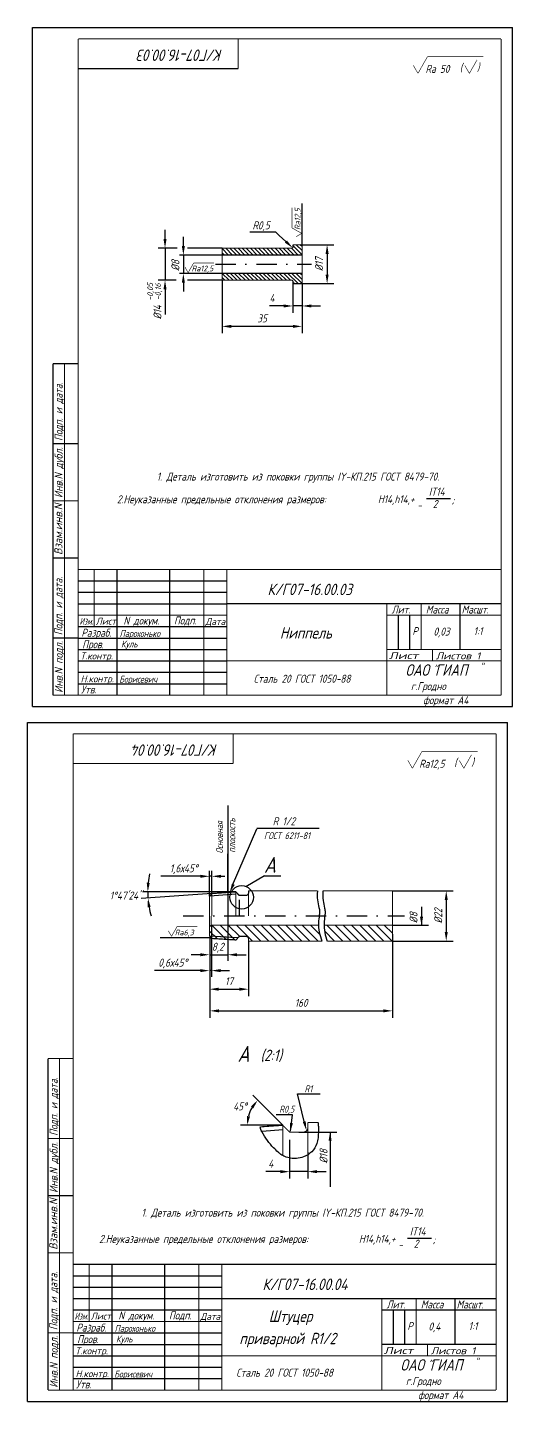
# Model space of a CAD drawing. Extents: x 143 to 1410, y 455 to 1060.
# Drawn here: x 752 to 964, y 459 to 1060 of the extents above; entities that cross this region are included whole.
import ezdxf
from ezdxf.enums import TextEntityAlignment as Align

# ---------------------------------------------------------------- set-up
doc = ezdxf.new("R2010")
doc.units = 0
doc.header["$LTSCALE"] = 0.7
doc.header["$MEASUREMENT"] = 0
doc.linetypes.add('DASHDOT', pattern=[25.4, 12.7, -6.35, 0, -6.35])
doc.layers.get('0').update_dxf_attribs({"linetype": 'CONTINUOUS'})
doc.layers.get('DEFPOINTS').update_dxf_attribs({"linetype": 'CONTINUOUS'})
doc.styles.add('ROMANC', font='romanc', dxfattribs={"width": 0.8, "oblique": 15, "height": 3.5})
doc.dimstyles.get("Standard").update_dxf_attribs({"dimtxt": 0.18, "dimasz": 0.18, "dimexe": 0.18, "dimexo": 0.0625, "dimgap": 0.09, "dimtad": 0, "dimtih": 1, "dimtoh": 1, "dimdec": 4, "dimzin": 0, "dimdsep": 46, "dimtxsty": 'Standard', "dimcen": 0.09, "dimadec": 0, "dimazin": 0, "dimtfac": 1, "dimtdec": 4, "dimtofl": 0, "dimtmove": 0, "dimatfit": 3, "dimfxl": 0, "dimtolj": 1, "dimtzin": 0, "dimarcsym": 0})

# ---------------------------------------------------------------- blocks, each defined once
blk = doc.blocks.new('*D6')
at = {"color": 0, "linetype": 'ByBlock'}
for p, q in [((1129.18, 682.01), (1155.7, 682.01)), ((1152.7, 678.01), (1152.7, 664.01)), ((1129.18, 660.01), (1155.7, 660.01))]:
    blk.add_line(p, q, dxfattribs=at)
for points in [[(1152.04, 678.01), (1153.37, 678.01), (1152.7, 682.01)], [(1152.04, 664.01), (1153.37, 664.01), (1152.7, 660.01)]]:
    blk.add_solid(points, dxfattribs=at)
at = {"layer": 'DEFPOINTS', "color": 0, "linetype": 'ByBlock'}
for p in [(1129.18, 682.01), (1129.18, 660.01), (1152.7, 660.01)]:
    blk.add_point(p, dxfattribs=at)
at = {"color": 0, "linetype": 'ByBlock', "style": 'ROMANC', "oblique": 15, "width": 0.8}
blk.add_text('%%C22', height=3.5, rotation=90, dxfattribs=at).set_placement((1149.2, 671.01), align=Align.MIDDLE_CENTER)

msp = doc.modelspace()

# ---------------------------------------------------------------- linework, layer by layer
for p, q in [((754.16703, 762.55342), (754.16703, 1059.55342)), ((754.16703, 1059.55342), (964.16703, 1059.55342)), ((964.16703, 762.55342), (964.16703, 1059.55342)), ((872.111, 964.528), (872.111, 982.51)), ((860.59732, 970.02), (849.188, 970.02)), ((868.111, 964.528), (868.111, 963.528)), ((868.111, 948.528), (868.111, 947.528)), ((926.52024, 853.60241), (937.01151, 853.60241)), ((914.16703, 802.55342), (914.16703, 787.55342)), ((919.16703, 802.55342), (919.16703, 787.55342)), ((754.16703, 762.55342), (964.16703, 762.55342)), ((754.16703, 762.55342), (964.16703, 762.55342)), ((751.97503, 458.67042), (751.97503, 755.67042)), ((751.97503, 755.67042), (961.97503, 755.67042)), ((961.97503, 458.67042), (961.97503, 755.67042)), ((839.64, 719.316), (839.64, 651.391)), ((841.70309, 684.43545), (852.27756, 709.17716)), ((879.631, 709.257), (852.297, 709.257)), ((855.641, 688.605), (847.482, 683.764)), ((855.649, 688.566), (862.797, 688.566)), ((843.14, 681.511), (802.635, 681.511)), ((832.64624, 680.79352), (831.64, 679.63836)), ((843.24502, 680.52139), (831.71734, 679.72715)), ((843.19015, 680.51761), (831.71734, 679.72715)), ((841.2268, 680.38234), (831.71734, 679.72715)), ((842.1557, 681.44871), (832.64624, 680.79352)), ((844.64, 680.011), (843.117, 681.534)), ((844.64, 680.011), (844.64, 679.958)), ((846.64, 680.011), (844.84711, 680.011)), ((848.64, 682.011), (848.64, 681.011)), ((832.609, 661.42), (810.011, 661.42)), ((843.20318, 661.4947), (831.72549, 662.21065)), ((843.20318, 661.4947), (831.72549, 662.21065)), ((844.06965, 661.44065), (831.72549, 662.21065)), ((841.239, 661.61722), (831.72549, 662.21065)), ((832.66129, 661.15033), (831.72549, 662.21065)), ((842.1748, 660.5569), (832.66129, 661.15033)), ((844.64, 662.011), (843.117, 660.488)), ((847.64, 662.011), (844.84711, 662.011)), ((846.64, 662.011), (844.84711, 662.011)), ((870.061, 593.29), (880.006, 593.29)), ((873.05283, 581.06926), (870.061, 593.29)), ((867.915, 584.037), (860.714, 584.037)), ((867.058, 576.841), (867.915, 584.037)), ((863.78642, 577.47012), (854.46707, 576.8143)), ((918.20024, 530.14241), (928.69151, 530.14241)), ((911.97503, 498.67042), (911.97503, 483.67042)), ((916.97503, 498.67042), (916.97503, 483.67042)), ((751.97503, 458.67042), (961.97503, 458.67042)), ((751.97503, 458.67042), (961.97503, 458.67042))]:
    msp.add_line(p, q)
at = {"color": 0, "linetype": 'ByBlock'}
for p, q in [((812.143, 967.028), (812.143, 971.028)), ((820.171, 964.028), (820.171, 968.028)), ((862.10696, 968.62265), (860.59732, 970.02)), ((865.04245, 965.9055), (862.10696, 968.62265)), ((817.47, 963.028), (809.143, 963.028)), ((812.143, 963.028), (812.143, 949.028)), ((837.111, 963.028), (821.993, 963.028)), ((872.111, 964.528), (886.054, 964.528)), ((837.111, 960.028), (818.456, 960.028)), ((820.171, 960.028), (820.171, 952.028)), ((883.054, 960.528), (883.054, 951.528)), ((837.14047, 952.028), (818.456, 952.028)), ((816.955, 949.028), (809.143, 949.028)), ((812.143, 945.028), (812.143, 941.028)), ((820.171, 948.028), (820.171, 944.028)), ((837.111, 949.028), (821.993, 949.028)), ((837.111, 949.028), (837.111, 925.833)), ((868.111, 947.528), (868.111, 934.763)), ((872.111, 947.528), (886.054, 947.528)), ((872.111, 947.528), (872.111, 934.763)), ((872.111, 947.528), (872.111, 925.833)), ((812.143, 941.028), (812.143, 933.9965)), ((860.111, 937.763), (857.87446, 937.763)), ((864.111, 937.763), (860.111, 937.763)), ((872.111, 937.763), (868.111, 937.763)), ((876.111, 937.763), (880.111, 937.763)), ((868.111, 928.833), (841.111, 928.833)), ((839.64, 681.27538), (839.64, 698.151)), ((823.64, 688.357), (810.327, 688.357)), ((827.64, 688.357), (823.64, 688.357)), ((831.64, 679.63836), (831.64, 690.747)), ((831.64, 679.63836), (831.64, 689.608)), ((832.64, 688.357), (831.64, 688.357)), ((832.64, 680.78635), (832.64, 690.747)), ((836.64, 688.357), (838.295, 688.357)), ((832.64624, 680.79352), (801.69502, 678.66103)), ((924.359, 675.011), (924.359, 667.011)), ((832.42329, 667.011), (832.42329, 644.395)), ((911.64, 667.011), (927.359, 667.011)), ((831.72549, 662.21065), (831.72549, 626.515)), ((911.64, 663.011), (911.64, 647.868)), ((848.64, 660.011), (848.64, 635.986)), ((827.64, 654.046), (823.64, 654.046)), ((831.64, 654.046), (839.64, 654.046)), ((843.64, 654.046), (847.64, 654.046)), ((911.64, 652.916), (911.64, 626.515)), ((823.64, 647.105), (807.55195, 647.105)), ((827.64, 647.105), (823.64, 647.105)), ((832.42329, 647.105), (831.64, 647.105)), ((836.42329, 647.105), (840.42329, 647.105)), ((835.64, 638.986), (844.64, 638.986)), ((835.72549, 629.515), (907.64, 629.515)), ((863.663, 579.47), (850.55478, 592.57822)), ((863.663, 579.47), (845.12518, 579.47)), ((870.663, 576.47), (887.376, 576.47)), ((884.376, 576.47), (884.376, 559.76247)), ((884.376, 576.47), (884.376, 567.76247)), ((866.663, 567.21637), (866.663, 556.197)), ((874.637, 567.76247), (874.637, 556.197)), ((858.663, 559.197), (856.20445, 559.197)), ((862.663, 559.197), (858.663, 559.197)), ((874.637, 559.197), (866.663, 559.197)), ((878.637, 559.197), (882.637, 559.197)), ((884.376, 559.76247), (884.376, 552.59828))]:
    msp.add_line(p, q, dxfattribs=at)
at = {"color": 0}
for p, q in [((839.91678, 960.028), (837.111, 962.83378)), ((841.71283, 960.028), (838.71283, 963.028)), ((843.50888, 960.028), (840.50888, 963.028)), ((845.30493, 960.028), (842.30493, 963.028)), ((847.10098, 960.028), (844.10098, 963.028)), ((848.89703, 960.028), (845.89703, 963.028)), ((850.69308, 960.028), (847.69308, 963.028)), ((852.48914, 960.028), (849.48914, 963.028)), ((854.28519, 960.028), (851.28519, 963.028)), ((856.08124, 960.028), (853.08124, 963.028)), ((857.87729, 960.028), (854.87729, 963.028)), ((859.67334, 960.028), (856.67334, 963.028)), ((861.46939, 960.028), (858.46939, 963.028)), ((863.26544, 960.028), (860.26544, 963.028)), ((865.06149, 960.028), (862.06149, 963.028)), ((866.85755, 960.028), (863.85755, 963.028)), ((868.6536, 960.028), (865.6536, 963.028)), ((870.44965, 960.028), (867.44965, 963.028)), ((872.111, 960.1627), (868.111, 964.1627)), ((872.111, 961.95875), (869.54175, 964.528)), ((872.111, 963.7548), (871.3378, 964.528)), ((838.12073, 960.028), (837.111, 961.03773)), ((838.34442, 949.028), (837.111, 950.26142)), ((840.14047, 949.028), (837.14047, 952.028)), ((841.93652, 949.028), (838.93652, 952.028)), ((843.73257, 949.028), (840.73257, 952.028)), ((845.52862, 949.028), (842.52862, 952.028)), ((847.32467, 949.028), (844.32467, 952.028)), ((849.12073, 949.028), (846.12073, 952.028)), ((850.91678, 949.028), (847.91678, 952.028)), ((852.71283, 949.028), (849.71283, 952.028)), ((854.50888, 949.028), (851.50888, 952.028)), ((856.30493, 949.028), (853.30493, 952.028)), ((858.10098, 949.028), (855.10098, 952.028)), ((859.89703, 949.028), (856.89703, 952.028)), ((861.69308, 949.028), (858.69308, 952.028)), ((863.48914, 949.028), (860.48914, 952.028)), ((865.28519, 949.028), (862.28519, 952.028)), ((867.08124, 949.028), (864.08124, 952.028)), ((870.37729, 947.528), (865.87729, 952.028)), ((872.111, 947.59034), (867.67334, 952.028)), ((872.111, 949.38639), (869.46939, 952.028)), ((872.111, 951.18244), (871.26544, 952.028)), ((868.58124, 947.528), (868.111, 947.99824)), ((838.89778, 660.76132), (832.6481, 667.011)), ((839.64, 663.6112), (836.2402, 667.011)), ((844.8323, 662.011), (839.8323, 667.011)), ((850.42441, 660.011), (843.42441, 667.011)), ((854.01651, 660.011), (847.01651, 667.011)), ((857.60861, 660.011), (850.60861, 667.011)), ((861.20071, 660.011), (854.20071, 667.011)), ((864.79282, 660.011), (857.79282, 667.011)), ((868.38492, 660.011), (861.38492, 667.011)), ((871.97702, 660.011), (864.97702, 667.011)), ((875.56912, 660.011), (868.56912, 667.011)), ((879.16123, 660.011), (872.16123, 667.011)), ((879.85757, 662.90676), (875.75333, 667.011)), ((889.93753, 660.011), (882.93753, 667.011)), ((893.52964, 660.011), (886.52964, 667.011)), ((897.12174, 660.011), (890.12174, 667.011)), ((900.71384, 660.011), (893.71384, 667.011)), ((904.30594, 660.011), (897.30594, 667.011)), ((907.89805, 660.011), (900.89805, 667.011)), ((911.49015, 660.011), (904.49015, 667.011)), ((911.64, 663.45325), (908.08225, 667.011)), ((835.06671, 661.00029), (831.64, 664.427)), ((842.72886, 660.52234), (839.64, 663.6112)), ((886.34543, 660.011), (881.89975, 664.45668))]:
    msp.add_line(p, q, dxfattribs=at)
at = {"linetype": 'DASHDOT'}
for p, q in [((834.228, 956.028), (876.269, 956.028)), ((820.157, 671.011), (916.974, 671.011))]:
    msp.add_line(p, q, dxfattribs=at)
at = {"linetype": 'Continuous'}
for p, q in [((774.16703, 817.55342), (839.16703, 817.55342)), ((774.16703, 812.55342), (839.16703, 812.55342)), ((774.16703, 807.55342), (839.16703, 807.55342)), ((774.16703, 792.55342), (839.16703, 792.55342)), ((774.16703, 787.55342), (839.16703, 787.55342)), ((774.16703, 782.55342), (839.16703, 782.55342)), ((774.16703, 777.55342), (839.16703, 777.55342)), ((774.16703, 772.55342), (839.16703, 772.55342)), ((771.97503, 513.67042), (836.97503, 513.67042)), ((771.97503, 508.67042), (836.97503, 508.67042)), ((771.97503, 503.67042), (836.97503, 503.67042)), ((771.97503, 488.67042), (836.97503, 488.67042)), ((771.97503, 483.67042), (836.97503, 483.67042)), ((771.97503, 478.67042), (836.97503, 478.67042)), ((771.97503, 473.67042), (836.97503, 473.67042)), ((771.97503, 468.67042), (836.97503, 468.67042))]:
    msp.add_line(p, q, dxfattribs=at)
for points, const_width in [([(774.16703, 767.55342), (774.16703, 1054.55342)], 0.5), ([(774.16703, 1054.55342), (959.16703, 1054.55342)], 0.5), ([(844.14798, 1041.55342), (844.14798, 1054.55342)], 0.5), ([(959.16703, 767.55342), (959.16703, 1054.55342)], 0.5), ([(922.80573, 1039.48143), (926.97128, 1046.821)], 0.25), ([(926.97128, 1046.821), (951.332, 1046.821)], 0.3), ([(774.14798, 1041.55342), (844.14798, 1041.55342)], 0.5), ([(920.7721, 1042.98143), (922.80573, 1039.48143)], 0.25), ([(943.2601, 1042.98143), (945.29373, 1039.48143)], 0.25), ([(945.29373, 1039.48143), (948.63295, 1045.36503)], 0.25), ([(867.708, 971.90199), (867.708, 980.77458)], 0.3), ([(871.95657, 969.49073), (867.708, 971.90199)], 0.25), ([(869.543, 968.08836), (871.95657, 969.49073)], 0.25), ([(837.111, 963.028), (837.111, 949.028)], 0.5), ([(837.111, 963.028), (867.611, 963.028)], 0.5), ([(868.111, 964.528), (872.111, 964.528)], 0.5), ([(868.111, 964.528), (868.111, 963.528)], 0.5), ([(872.111, 964.528), (872.111, 947.528)], 0.5), ([(822.27673, 952.33143), (824.68799, 956.58)], 0.25), ([(824.68799, 956.58), (833.56058, 956.58)], 0.3), ([(837.111, 960.028), (872.111, 960.028)], 0.5), ([(820.87436, 954.745), (822.27673, 952.33143)], 0.25), ([(837.111, 952.028), (872.111, 952.028)], 0.5), ([(837.111, 949.028), (867.611, 949.028)], 0.5), ([(868.111, 948.528), (868.111, 947.528)], 0.5), ([(868.111, 947.528), (872.111, 947.528)], 0.5), ([(763.16703, 767.55342), (763.16703, 912.55342)], 0.5), ([(763.16703, 912.55342), (774.16703, 912.55342)], 0.5), ([(768.16703, 767.55342), (768.16703, 912.55342)], 0.5), ([(763.16703, 877.55342), (774.16703, 877.55342)], 0.5), ([(763.16703, 852.55342), (774.16703, 852.55342)], 0.5), ([(763.16703, 827.55342), (774.16703, 827.55342)], 0.5), ([(774.16703, 822.55342), (774.16703, 767.55342)], 0.5), ([(781.16703, 822.55342), (781.16703, 797.55342)], 0.5), ([(791.16703, 822.55342), (791.16703, 767.55342)], 0.5), ([(814.16703, 822.55342), (814.16703, 767.55342)], 0.5), ([(829.16703, 822.55342), (829.16703, 767.55342)], 0.5), ([(839.16703, 822.55342), (839.16703, 767.55342)], 0.5), ([(909.16703, 807.55342), (909.16703, 767.55342)], 0.5), ([(924.16703, 807.55342), (924.16703, 787.55342)], 0.5), ([(941.16703, 807.55342), (941.16703, 787.55342)], 0.5), ([(763.16703, 792.55342), (774.16703, 792.55342)], 0.5), ([(929.16703, 787.55342), (929.16703, 782.55342)], 0.5), ([(839.16703, 782.55342), (959.16703, 782.55342)], 0.5), ([(839.16703, 782.55342), (959.444, 782.55342)], 0.5), ([(763.16703, 767.55342), (959.16703, 767.55342)], 0.5), ([(763.16703, 767.55342), (959.16703, 767.55342)], 0.5), ([(774.16703, 767.55342), (959.16703, 767.55342)], 0.5), ([(771.97503, 463.67042), (771.97503, 750.67042)], 0.5), ([(771.97503, 750.67042), (956.97503, 750.67042)], 0.5), ([(841.95598, 737.67042), (841.95598, 750.67042)], 0.5), ([(956.97503, 463.67042), (956.97503, 750.67042)], 0.5), ([(918.3361, 739.09843), (920.36973, 735.59843)], 0.25), ([(920.36973, 735.59843), (924.53528, 742.938)], 0.25), ([(924.53528, 742.938), (948.896, 742.938)], 0.3), ([(940.8241, 739.09843), (942.85773, 735.59843)], 0.25), ([(942.85773, 735.59843), (946.19695, 741.48203)], 0.25), ([(771.95598, 737.67042), (841.95598, 737.67042)], 0.5), ([(832.64624, 680.79352), (831.64, 679.63836)], 0.5), ([(831.64, 679.63836), (831.64, 662.30751)], 0.5), ([(832.64, 680.78635), (832.64, 671.021)], 0.5), ([(843.12141, 681.51525), (832.64624, 680.79352)], 0.5), ([(843.14, 681.511), (843.14, 671.011)], 0.5), ([(844.49355, 680.15745), (843.14, 681.511)], 0.5), ([(847.64, 680.011), (844.64, 680.011)], 0.5), ([(848.64, 671.011), (848.64, 682.011)], 0.5), ([(911.64, 682.011), (911.64, 660.011)], 0.5), ([(844.64, 678.128), (844.64, 671.011)], 0.5), ([(832.34, 667.011), (831.64, 666.311)], 0.5), ([(832.34, 671.011), (832.34, 667.011)], 0.5), ([(813.60436, 664.518), (815.00673, 662.10443)], 0.25), ([(815.00673, 662.10443), (817.41799, 666.353)], 0.25), ([(817.41799, 666.353), (826.29058, 666.353)], 0.3), ([(832.66129, 661.15033), (831.64, 662.30751)], 0.5), ([(832.66129, 661.15033), (831.72549, 662.21065)], 0.5), ([(843.14092, 660.49664), (832.66129, 661.15033)], 0.5), ([(843.14092, 660.49664), (832.66129, 661.15033)], 0.5), ([(844.49355, 661.86455), (843.14, 660.511)], 0.5), ([(844.49355, 661.86455), (843.14, 660.511)], 0.5), ([(847.64, 662.011), (844.64, 662.011)], 0.5), ([(848.64, 660.011), (848.64, 661.011)], 0.5), ([(760.97503, 463.67042), (760.97503, 608.67042)], 0.5), ([(760.97503, 608.67042), (771.97503, 608.67042)], 0.5), ([(765.97503, 463.67042), (765.97503, 608.67042)], 0.5), ([(863.64602, 579.46519), (853.79339, 578.77184)], 0.5), ([(863.663, 579.47), (863.663, 566.2243)], 0.5), ([(866.37011, 576.76289), (863.663, 579.47)], 0.5), ([(879.07349, 580.718), (874.637, 580.718)], 0.5), ([(760.97503, 573.67042), (771.97503, 573.67042)], 0.5), ([(866.663, 573.21911), (866.663, 565.14953)], 0.5), ([(872.637, 576.47), (867.07721, 576.47)], 0.5), ([(760.97503, 548.67042), (771.97503, 548.67042)], 0.5), ([(760.97503, 523.67042), (771.97503, 523.67042)], 0.5), ([(771.97503, 518.67042), (771.97503, 463.67042)], 0.5), ([(778.97503, 518.67042), (778.97503, 493.67042)], 0.5), ([(788.97503, 518.67042), (788.97503, 463.67042)], 0.5), ([(811.97503, 518.67042), (811.97503, 463.67042)], 0.5), ([(826.97503, 518.67042), (826.97503, 463.67042)], 0.5), ([(836.97503, 518.67042), (836.97503, 463.67042)], 0.5), ([(906.97503, 503.67042), (906.97503, 463.67042)], 0.5), ([(921.97503, 503.67042), (921.97503, 483.67042)], 0.5), ([(938.97503, 503.67042), (938.97503, 483.67042)], 0.5), ([(760.97503, 488.67042), (771.97503, 488.67042)], 0.5), ([(926.97503, 483.67042), (926.97503, 478.67042)], 0.5), ([(836.97503, 478.67042), (956.97503, 478.67042)], 0.5), ([(836.97503, 478.67042), (957.252, 478.67042)], 0.5), ([(760.97503, 463.67042), (956.97503, 463.67042)], 0.5), ([(760.97503, 463.67042), (956.97503, 463.67042)], 0.5), ([(771.97503, 463.67042), (956.97503, 463.67042)], 0.5)]:
    msp.add_lwpolyline(points, dxfattribs=dict(const_width=const_width))
at = {"const_width": 0.5}
for points in [[(867.611, 963.028, 0.414213562), (868.111, 963.528, 0.414213562)], [(868.111, 948.528, 0.414213562), (867.611, 949.028, 0.414213562)], [(844.84711, 680.011, -0.198912367), (844.49355, 680.15745, -0.198912367)], [(847.64, 680.011, 0.414213562), (848.64, 681.011, 0.414213562)], [(844.84711, 662.011, 0.198912367), (844.49355, 661.86455, 0.198912367)], [(844.49355, 661.86455, -0.198912367), (844.84711, 662.011, -0.198912367)], [(848.64, 661.011, 0.414213562), (847.64, 662.011, 0.414213562)], [(867.07721, 576.47, -0.198912367), (866.37011, 576.76289, -0.198912367)], [(874.637, 578.47, -0.414213562), (872.637, 576.47, -0.414213562)]]:
    msp.add_lwpolyline(points, format="xyb", dxfattribs=at)
at = {"linetype": 'Continuous', "const_width": 0.5}
for points in [[(774.16703, 822.55342), (959.16703, 822.55342)], [(839.16703, 807.55342), (959.16703, 807.55342)], [(774.16703, 802.55342), (839.16703, 802.55342)], [(909.16703, 802.55342), (959.16703, 802.55342)], [(774.16703, 797.55342), (839.16703, 797.55342)], [(909.16703, 787.55342), (959.16703, 787.55342)], [(848.64, 682.011), (878.80329, 682.011)], [(881.24377, 682.011), (911.64, 682.011)], [(832.34, 667.011), (879.27972, 667.011)], [(881.69538, 667.011), (911.64, 667.011)], [(848.64, 660.011), (880.75074, 660.011)], [(883.08765, 660.011), (911.64, 660.011)], [(874.637, 580.718), (874.637, 566.54951)], [(771.97503, 518.67042), (956.97503, 518.67042)], [(771.97503, 498.67042), (836.97503, 498.67042)], [(836.97503, 503.67042), (956.97503, 503.67042)], [(906.97503, 498.67042), (956.97503, 498.67042)], [(771.97503, 493.67042), (836.97503, 493.67042)], [(906.97503, 483.67042), (956.97503, 483.67042)]]:
    msp.add_lwpolyline(points, dxfattribs=at)
for points in [[(878.80329, 682.011, 0.001352787), (878.78682, 681.84689, 0.058888299), (878.865, 678.001, 0.025244967), (879.49818, 674.68084, -0.048922069), (879.744, 672.951, -0.050504444), (879.65046, 671.32691, 0.025422972), (879.304, 668.12, 0.065911613), (879.61609, 663.95819, 0.036731071), (880.75074, 660.011)], [(881.24377, 682.011, 0.003167532), (881.20382, 681.62689, 0.058888299), (881.282, 677.781, 0.025244967), (881.91518, 674.46084, -0.048922069), (882.161, 672.731, -0.050504444), (882.06746, 671.10691, 0.025422972), (881.721, 667.9, 0.065911613), (882.03309, 663.73819, 0.034637318), (883.08765, 660.011)], [(879.07349, 580.718, -0.022891384), (879.21499, 578.89541, -0.027903813), (879.09757, 574.02072, -0.061641556), (878.57258, 571.47024, -0.115406871), (876.367, 567.92026, -0.111916945), (872.76957, 565.654, -0.055594355), (869.63627, 564.92636, -0.082591673), (867.10917, 565.04699, -0.038661301), (864.57881, 565.80151, -0.063002127), (862.87296, 566.7178, -0.02968145), (861.60476, 567.73936, -0.015810354), (859.63834, 569.64256, -0.036461826), (856.97312, 572.82471, -0.031652233), (854.4737, 576.80207, -0.071763745), (853.85544, 578.47249, -0.003406183), (853.79339, 578.77184, -0.007212414)]]:
    msp.add_lwpolyline(points, format="xyb")
msp.add_circle((845.674, 679.165), 5.115)
at = {"color": 0, "linetype": 'ByBlock'}
for centre, radius, start, end in [((843.05978, 681.511), 38.46282, 168.07749886, 174.03874943), ((843.05978, 681.511), 38.46282, 180, 183.94136391), ((843.05978, 681.511), 38.46282, 189.90261448, 195.86386505), ((863.663, 579.47), 15.53782, 149.79105227, 165.20894773)]:
    msp.add_arc(centre, radius, start, end, dxfattribs=at)
for points in [[(811.47633, 967.028), (812.80967, 967.028), (812.143, 963.028)], [(819.50433, 964.028), (820.83767, 964.028), (820.171, 960.028)], [(864.58959, 965.41626), (865.4953, 966.39475), (867.97794, 963.18836)], [(882.38733, 960.528), (883.72067, 960.528), (883.054, 964.528)], [(819.50433, 948.028), (820.83767, 948.028), (820.171, 952.028)], [(882.38733, 951.528), (883.72067, 951.528), (883.054, 947.528)], [(811.47633, 945.028), (812.80967, 945.028), (812.143, 949.028)], [(864.111, 938.42967), (864.111, 937.09633), (868.111, 937.763)], [(876.111, 938.42967), (876.111, 937.09633), (872.111, 937.763)], [(841.111, 929.49967), (841.111, 928.16633), (837.111, 928.833)], [(868.111, 929.49967), (868.111, 928.16633), (872.111, 928.833)], [(805.47071, 685.47092), (804.13918, 685.54025), (804.59696, 681.511)], [(827.64, 689.02367), (827.64, 687.69033), (831.64, 688.357)], [(836.64, 689.02367), (836.64, 687.69033), (832.64, 688.357)], [(804.50819, 674.81605), (805.8318, 674.97674), (804.68792, 678.86724)], [(923.69233, 670.754), (925.02567, 670.754), (924.359, 666.754)], [(827.64, 654.71267), (827.64, 653.37933), (831.64, 654.046)], [(843.64, 654.71267), (843.64, 653.37933), (839.64, 654.046)], [(827.64, 647.77167), (827.64, 646.43833), (831.64, 647.105)], [(836.42329, 647.77167), (836.42329, 646.43833), (832.42329, 647.105)], [(835.64, 639.65267), (835.64, 638.31933), (831.64, 638.986)], [(844.64, 639.65267), (844.64, 638.31933), (848.64, 638.986)], [(835.72549, 630.18167), (835.72549, 628.84833), (831.72549, 629.515)], [(907.64, 630.18167), (907.64, 628.84833), (911.64, 629.515)], [(850.76343, 586.88113), (849.70711, 587.69474), (852.6761, 590.4569)], [(847.97893, 583.52254), (849.30117, 583.35091), (848.12518, 579.47)], [(868.08021, 580.38297), (866.7562, 580.54032), (866.94613, 576.4896)], [(885.04267, 572.67247), (883.70933, 572.67247), (884.376, 576.67247)], [(862.663, 559.86367), (862.663, 558.53033), (866.663, 559.197)], [(878.637, 559.86367), (878.637, 558.53033), (874.637, 559.197)]]:
    msp.add_solid(points, dxfattribs=at)
for points in [[(842.62584, 684.59239), (841.39979, 685.11639), (840.4408, 681.17624)], [(872.40528, 580.91073), (873.70037, 581.22779), (874.004, 577.184)]]:
    msp.add_solid(points)
at = {"layer": 'DEFPOINTS', "color": 0, "linetype": 'ByBlock'}
for p in [(837.111, 963.028), (867.611, 963.528), (867.97794, 963.18836), (874.553, 964.528), (837.111, 960.028), (820.171, 952.028), (837.14047, 952.028), (812.143, 949.028), (837.111, 949.028), (837.111, 949.028), (868.111, 947.528), (872.111, 947.528), (872.111, 947.528), (874.553, 947.528), (883.054, 947.528), (868.111, 937.763), (837.111, 928.833), (839.64, 695.151), (831.64, 688.357), (794.985, 681.511), (804.664, 679.241), (831.64, 679.63836), (831.64, 679.63836), (831.71734, 679.72715), (831.71734, 679.72715), (832.64, 680.78635), (832.64624, 680.79352), (832.71498, 679.79589), (839.64, 681.27538), (843.12141, 681.51525), (843.14, 681.511), (911.64, 679.011), (911.64, 675.011), (911.64, 667.011), (924.359, 667.011), (831.64, 662.30751), (831.72549, 662.21065), (831.72549, 662.21065), (832.42329, 661.42), (832.72355, 662.14839), (911.64, 663.011), (911.64, 663.011), (831.72549, 649.49165), (839.64, 654.046), (911.64, 652.916), (911.64, 650.868), (831.64, 647.105), (848.64, 648.598), (848.64, 638.986), (911.64, 629.515), (848.583, 583.214), (855.69573, 579.47), (863.663, 579.47), (863.663, 579.47), (867.07721, 577.47), (866.37011, 576.76289), (866.64517, 576.56815), (872.637, 576.47), (866.663, 567.21637), (874.637, 567.76247), (874.637, 567.76247), (884.376, 567.76247), (866.663, 559.197)]:
    msp.add_point(p, dxfattribs=at)

# ---------------------------------------------------------------- texts
at = {"style": 'ROMANC', "oblique": 15, "width": 0.8}
for s, height, rotation, p in [('К/Г07-16.00.03', 5, 180, (837.37699, 1049.92823)), ('Подп. и дата.', 3.5, 90, (767.34536, 878.7404)), ('Подп. и дата.', 3.5, 90, (767.24726, 793.78022)), ('К/Г07-16.00.04', 5, 180, (835.18499, 746.04523)), ('Подп. и дата.', 3.5, 90, (765.15336, 574.8574)), ('Подп. и дата.', 3.5, 90, (765.05526, 489.89722))]:
    msp.add_text(s, height=height, rotation=rotation, dxfattribs=at).set_placement(p)
at = {"color": 0, "linetype": 'ByBlock', "style": 'ROMANC', "oblique": 15, "width": 0.8}
for s, height, p in [('Ra 50', 3.5, (931.31259, 1041.458)), ('R0,5', 3.5, (854.16773, 973.035)), ('Ra12,5', 2.5, (828.51959, 954.162)), ('4', 3.5, (858.94273, 941.263)), ('35', 3.5, (854.611, 932.333)), ('1. Деталь изготовить из поковки группы IY-КП.215 ГОСТ 8479-70.', 3.5, (870.27827, 863.152)), ('Ra12,5', 3.5, (928.87659, 737.575)), ('R 1/2', 3.5, (864.15603, 712.425)), ('ГОСТ 6211-81', 3, (865.51797, 706.126)), ('1,6х45%%D', 3.5, (820.33697, 691.857)), ('А', 7, (858.04075, 693.371)), ('1%%D47\'24"', 3.5, (794.985, 679.936)), ('Ra6,3', 2.5, (820.55559, 663.768)), ('8,2', 3.5, (835.21427, 657.546)), ('0,6х45%%D', 3.5, (815.54597, 650.605)), ('17', 3.5, (840.14, 642.486)), ('160', 3.5, (871.68274, 633.015)), ('А', 7, (846.473, 610.686)), ('(2:1)', 5, (858.601, 610.045)), ('R1', 3, (874.88227, 595.424)), ('45%%D', 3.5, (844.947, 587.734)), ('R0,5', 3, (865.40427, 586.514)), ('4', 3.5, (858.38527, 562.697)), ('1. Деталь изготовить из поковки группы IY-КП.215 ГОСТ 8479-70.', 3.5, (863.59427, 541.273))]:
    msp.add_text(s, height=height, dxfattribs=at).set_placement(p, align=Align.MIDDLE_CENTER)
at = {"style": 'ROMANC', "oblique": 15, "width": 0.8}
for s, height, p in [('(', 3.5, (941.10859, 1040.30921)), (')', 3.5, (948.60295, 1040.44308)), ('2.Неуказанные предельные отклонения размеров:', 3.5, (791.11908, 851.47302)), ('H14,h14,+', 3.5, (905.29537, 851.52244)), ('IT14', 3.5, (927.56937, 854.82557)), (';', 3.5, (937.53607, 851.1561)), ('-', 3.5, (922.46331, 848.88299)), ('2', 3.5, (929.31791, 849.40874)), ('К/Г07-16.00.03', 5, (856.97669, 811.31417)), ('Лит.', 3.5, (911.26655, 803.27188)), ('Масса', 3.5, (926.23786, 803.27188)), ('Масшт.', 3.5, (941.88969, 803.27188)), ('N докум.', 3.5, (793.94799, 798.43112)), ('Подп.', 3.5, (816.05882, 798.49258)), ('Разраб.', 3.5, (775.53658, 793.12135)), ('Парохонько', 3, (792.29276, 793.0294)), ('Ниппель', 5, (862.39271, 792.30743)), ('Р', 3.5, (920.33115, 793.81281)), ('0,03', 3.5, (929.57745, 793.61281)), ('1:1', 3.5, (947.11999, 793.81281)), ('Пров.', 3.5, (775.90728, 788.05854)), ('Куль', 3, (792.91538, 788.41509)), ('"', 3.5, (949.65689, 777.58082)), ('Борисевич', 3, (792.12247, 773.05899)), ('Сталь 20 ГОСТ 1050-88', 3.5, (850.9285, 773.01142)), ('ОАО ГИАП', 5, (917.33194, 776.06429)), ('"', 3.5, (929.3575, 776.70644)), ('Утв.', 3.5, (775.41301, 768.30123)), ('г.Гродно', 3.5, (919.70122, 769.75046)), ('формат А4', 3.5, (925.03467, 763.61088)), ('(', 3.5, (938.67259, 736.42621)), (')', 3.5, (946.16695, 736.56008)), ('IT14', 3.5, (919.24937, 531.36557)), ('2.Неуказанные предельные отклонения размеров:', 3.5, (783.35308, 528.01302)), ('H14,h14,+', 3.5, (896.97537, 528.06244)), ('2', 3.5, (920.99791, 525.94874)), (';', 3.5, (929.21607, 527.6961)), ('-', 3.5, (914.14331, 525.42299)), ('К/Г07-16.00.04', 5, (854.78469, 507.43117)), ('Лит.', 3.5, (909.07455, 499.38888)), ('Масса', 3.5, (924.04586, 499.38888)), ('Масшт.', 3.5, (939.69769, 499.38888)), ('Разраб.', 3.5, (773.34458, 489.23835)), ('N докум.', 3.5, (791.75599, 494.54812)), ('Подп.', 3.5, (813.86682, 494.60958)), ('Штуцер', 5, (857.53371, 493.49543)), ('Р', 3.5, (918.13915, 489.92981)), ('0,4', 3.5, (927.38545, 489.72981)), ('1:1', 3.5, (944.92799, 489.92981)), ('Пров.', 3.5, (773.71528, 484.17554)), ('Парохонько', 3, (790.10076, 489.1464)), ('Куль', 3, (790.72338, 484.53209)), ('приварной R1/2', 5, (844.65071, 483.74243)), ('ОАО ГИАП', 5, (915.13994, 472.18129)), ('"', 3.5, (927.1655, 472.82344)), ('"', 3.5, (947.46489, 473.69782)), ('Борисевич', 3, (789.93047, 469.17599)), ('Сталь 20 ГОСТ 1050-88', 3.5, (843.30177, 469.54857)), ('г.Гродно', 3.5, (917.50922, 465.86746)), ('Утв.', 3.5, (773.22101, 464.41823)), ('формат А4', 3.5, (922.84267, 459.72788))]:
    msp.add_text(s, height=height, dxfattribs=at).set_placement(p)
at = {"color": 0, "linetype": 'ByBlock', "style": 'ROMANC', "oblique": 15, "width": 0.8}
for s, height, p in [('Ra12,5', 2.5, (870.126, 975.73359)), ('%%C8', 3.5, (816.671, 955.47791)), ('%%C17', 3.5, (879.554, 956.028)), ('-0,05', 2.5, (805.647, 943.97131)), ('-0,16', 2.5, (809.107, 943.97131)), ('%%C14', 3.5, (808.846, 935.02225)), ('Основная', 3, (836.009, 705.38797)), (' плоскость', 3, (841.364, 705.38797)), ('%%C8', 3.5, (920.859, 670.23191)), ('%%C18', 3.5, (881.498, 565.89738))]:
    msp.add_text(s, height=height, rotation=90, dxfattribs=at).set_placement(p, align=Align.MIDDLE_CENTER)
at = {"style": 'ROMANC', "oblique": 15}
for s, width, p, p2 in [('Инв.N дубл.', 0.696626, (767.34536, 853.79248), (767.34536, 875.96841)), ('Взам.инв.N', 0.776513, (767.24726, 828.89794), (767.24726, 851.2874)), ('Инв.N подл.', 0.704992, (767.42239, 768.56916), (767.42239, 791.24641)), ('Инв.N дубл.', 0.696626, (765.15336, 549.90948), (765.15336, 572.08541)), ('Взам.инв.N', 0.776513, (765.05526, 525.01494), (765.05526, 547.4044)), ('Инв.N подл.', 0.704992, (765.23039, 464.68616), (765.23039, 487.36341))]:
    msp.add_text(s, height=3.5, rotation=90, dxfattribs=dict(at, width=width)).set_placement(p, p2, align=Align.FIT)
for s, width, p, p2 in [('Изм.', 0.642754, (774.7653, 798.40162), (780.73373, 798.40162)), ('Лист', 0.693042, (781.83201, 798.40708), (790.74255, 798.40708)), ('Дата', 0.651393, (829.82407, 798.25251), (838.47829, 798.25251)), ('Т.контр.', 0.698235, (775.08747, 783.21613), (789.35141, 783.21613)), ('Лист', 1.011317, (910.04403, 783.35428), (923.04668, 783.35428)), ('Листов 1', 0.875179, (930.6138, 783.24778), (950.11778, 783.24778)), ('Н.контр.', 0.686802, (775.21598, 773.19958), (789.73693, 773.19958)), ('Изм.', 0.642754, (772.5733, 494.51862), (778.54173, 494.51862)), ('Лист', 0.693042, (779.64001, 494.52408), (788.55055, 494.52408)), ('Дата', 0.651393, (827.63207, 494.36951), (836.28629, 494.36951)), ('Т.контр.', 0.698235, (772.89547, 479.33313), (787.15941, 479.33313)), ('Лист', 1.011317, (907.85203, 479.47128), (920.85468, 479.47128)), ('Листов 1', 0.875179, (928.4218, 479.36478), (947.92578, 479.36478)), ('Н.контр.', 0.686802, (773.02398, 469.31658), (787.54493, 469.31658))]:
    msp.add_text(s, height=3, dxfattribs=dict(at, width=width)).set_placement(p, p2, align=Align.FIT)

# ---------------------------------------------------------------- dimensions: what is measured, and where the dimension line sits
dim = msp.add_linear_dim(base=(935.167, 660.011), p1=(911.64, 682.011), p2=(911.64, 660.011), angle=90, text='%%C22', dimstyle='Standard')
dim.commit()
dim.dimension.update_dxf_attribs({"geometry": '*D6', "text_midpoint": (931.667, 671.011), "insert": (-217.538, 0)})

doc.saveas('drawing.dxf')
